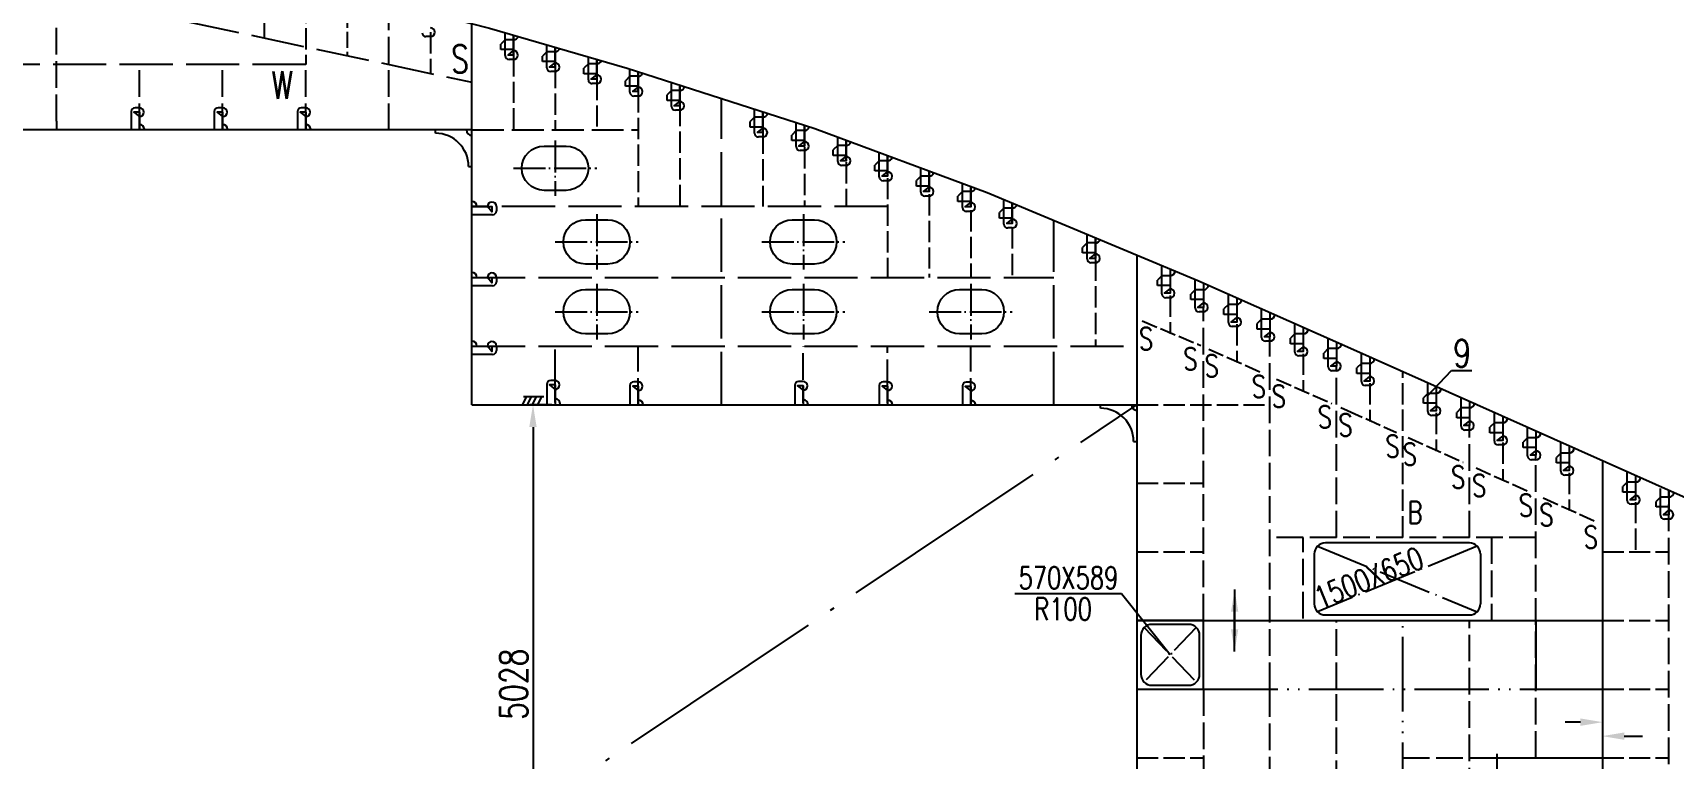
# Model space of a CAD drawing. Extents: x 373818 to 564480, y 322172 to 634257.
# Drawn here: x 535238 to 550048, y 618064 to 624616 of the extents above; entities that cross this region are included whole.
import ezdxf

# ---------------------------------------------------------------- set-up
doc = ezdxf.new("R2010")
doc.units = 0
doc.header["$LTSCALE"] = 40
doc.header["$MEASUREMENT"] = 0
for name, pattern in [('ACAD_ISO02W100', [15, 12, -3]), ('ACAD_ISO04W100', [30.5, 24, -3, 0.5, -3]), ('ACAD_ISO05W100', [34, 24, -3, 0.5, -3, 0.5, -3])]:
    doc.linetypes.add(name, pattern=pattern)
doc.layers.get('0').update_dxf_attribs({"linetype": 'CONTINUOUS'})
doc.layers.get('DEFPOINTS').update_dxf_attribs({"linetype": 'CONTINUOUS'})
for name, color, linetype in [('01CONTINUOUS', 2, 'CONTINUOUS'), ('C-CEN', 4, 'ACAD_ISO04W100'), ('C-CON', 4, 'CONTINUOUS'), ('C-DAS', 4, 'ACAD_ISO02W100'), ('TEXT', 9, 'CONTINUOUS'), ('Y-CON', 2, 'CONTINUOUS'), ('Y-DAS', 2, 'ACAD_ISO02W100'), ('Y-PH', 2, 'ACAD_ISO05W100')]:
    doc.layers.add(name, color=color, linetype=linetype)
doc.styles.add('ROMANS', font='romans.shx', dxfattribs={"width": 0.75, "height": 250, "bigfont": 'hzdx.shx'})
doc.dimstyles.new('DM-100', dxfattribs={"dimscale": 0, "dimtxt": 250, "dimasz": 200, "dimexe": 30, "dimexo": 30, "dimgap": 50, "dimtad": 1, "dimdec": 0, "dimzin": 0, "dimdsep": 46, "dimtxsty": 'ROMANS', "dimcen": 0, "dimclrd": 1, "dimclre": 1, "dimclrt": 1, "dimadec": 0, "dimazin": 0, "dimtfac": 1, "dimtdec": 0, "dimtmove": 0, "dimatfit": 3, "dimfxl": 0, "dimtolj": 1, "dimtzin": 0, "dimarcsym": 0})

# ---------------------------------------------------------------- blocks, each defined once
blk = doc.blocks.new('*D99')
at = {"color": 1, "linetype": 'ByBlock', "transparency": 16777216}
for p, q in [((539920, 622404), (539721, 622404)), ((539751, 622204), (539751, 617564)), ((539920, 617364), (539721, 617364))]:
    blk.add_line(p, q, dxfattribs=at)
for points in [[(539717, 622204), (539784, 622204), (539751, 622404)], [(539717, 617564), (539784, 617564), (539751, 617364)]]:
    blk.add_solid(points, dxfattribs=at)
at = {"layer": 'DEFPOINTS', "color": 0, "linetype": 'ByBlock', "transparency": 16777216}
for p in [(539950, 622404), (539751, 617364), (539950, 617364)]:
    blk.add_point(p, dxfattribs=at)
at = {"color": 1, "linetype": 'ByBlock', "transparency": 16777216, "insert": (539576, 619884), "char_height": 250, "attachment_point": 5, "rotation": 90, "style": 'ROMANS'}
blk.add_mtext('\\A1;5028', dxfattribs=at)
blk = doc.blocks.new('A$C3512239F')
at = {"color": 7, "linetype": 'Continuous'}
for p, q in [((475, 450), (275, 450)), ((275, 50), (475, 50))]:
    blk.add_line(p, q, dxfattribs=at)
at = {"color": 7, "linetype": 'ACAD_ISO04W100', "ltscale": 0.3}
for p, q in [((375, 0), (375, 500)), ((0, 250), (750, 250))]:
    blk.add_line(p, q, dxfattribs=at)
at = {"color": 7, "linetype": 'Continuous'}
for centre, start, end in [((275, 250), 90, 270), ((475, 250), 270, 90)]:
    blk.add_arc(centre, 200, start, end, dxfattribs=at)

msp = doc.modelspace()

# ---------------------------------------------------------------- linework, layer by layer
for p, q in [((538825.32, 624581.48), (538785.32, 624581.48)), ((539575.32, 624375.31), (539535.32, 624375.31)), ((539950.32, 624266.54), (539910.32, 624266.54)), ((540325.32, 624157.6), (540285.32, 624157.6)), ((540700.32, 624045.46), (540660.32, 624045.46)), ((536200.32, 623939.88), (536160.32, 623939.88)), ((536950.32, 623939.88), (536910.32, 623939.88)), ((537700.32, 623939.88), (537660.32, 623939.88)), ((541075.32, 623917.36), (541035.32, 623917.36)), ((538870.32, 623709.88), (538870.32, 623739.88)), ((541825.32, 623676.57), (541785.32, 623676.57)), ((542200.32, 623554.53), (542160.32, 623554.53)), ((539170.32, 623409.88), (539200.32, 623409.88)), ((542575.32, 623420.43), (542535.32, 623420.43)), ((542950.32, 623281.99), (542910.32, 623281.99)), ((543325.32, 623143.55), (543285.32, 623143.55)), ((539420.32, 623049.88), (539420.32, 623009.88)), ((543700.32, 623005.11), (543660.32, 623005.11)), ((544075.32, 622855.56), (544035.32, 622855.56)), ((544825.32, 622541.67), (544785.32, 622541.67)), ((539420.32, 622409.88), (539420.32, 622369.88)), ((545500.32, 622226.33), (545460.32, 622226.33)), ((545800.32, 622099.55), (545760.32, 622099.55)), ((546100.32, 621966.76), (546060.32, 621966.76)), ((539420.32, 621790.88), (539420.32, 621750.88)), ((545749.32, 621807.12), (545776.44, 621795.12)), ((546400.32, 621833.98), (546360.32, 621833.98)), ((546700.32, 621701.19), (546660.32, 621701.19)), ((539950.32, 621479.95), (539910.32, 621479.95)), ((540700.32, 621468.36), (540660.32, 621468.36)), ((542187.82, 621471.35), (542147.82, 621471.35)), ((542950.32, 621468.51), (542910.32, 621468.51)), ((543700.32, 621465.61), (543660.32, 621465.61)), ((547000.32, 621568.41), (546960.32, 621568.41)), ((547300.32, 621434.85), (547260.32, 621434.85)), ((539690.86, 621335.28), (539653.49, 621259.88)), ((539664.25, 621335.28), (539849.79, 621335.28)), ((539734.16, 621335.28), (539696.79, 621259.88)), ((539780.72, 621335.28), (539743.35, 621259.88)), ((539828.62, 621335.28), (539791.25, 621259.88)), ((539619.83, 621259.88), (539842.91, 621259.88)), ((544870.32, 621229.88), (544870.32, 621259.88)), ((547900.32, 621164.99), (547860.32, 621164.99)), ((548200.32, 621032.99), (548160.32, 621032.99)), ((545170.32, 620929.88), (545200.32, 620929.88)), ((548500.32, 620899.04), (548460.32, 620899.04)), ((548800.32, 620765.09), (548760.32, 620765.09)), ((549100.32, 620626.59), (549060.32, 620626.59)), ((549699.32, 620363.68), (549659.32, 620363.68)), ((550000.32, 620229.29), (549960.32, 620229.29)), ((546929.55, 620014.88), (546900.32, 620014.88)), ((548200.32, 620014.88), (546929.55, 620014.88)), ((546800.32, 619914.88), (546800.32, 619464.88)), ((548300.32, 619914.88), (548300.32, 619464.88)), ((545061.67, 619554.29), (544098.03, 619554.29)), ((545500.32, 619005.38), (545061.67, 619554.29)), ((546900.32, 619364.88), (548200.32, 619364.88))]:
    msp.add_line(p, q)
at = {"color": 7, "ltscale": 0.2}
for p, q in [((539500.32, 624554.32), (539460.32, 624514.32)), ((539500.32, 624410.31), (539500.32, 624615.38)), ((539575.33, 624554.32), (539500.32, 624554.32)), ((539460.32, 624464.77), (539460.32, 624514.32)), ((539575.32, 624464.77), (539460.32, 624464.77)), ((539875.32, 624445.55), (539835.32, 624405.55)), ((539835.32, 624356), (539835.32, 624405.55)), ((539875.32, 624301.54), (539875.32, 624506.26)), ((539950.33, 624445.55), (539875.32, 624445.55)), ((540250.32, 624192.6), (540250.32, 624395.09)), ((539950.32, 624356), (539835.32, 624356)), ((540250.32, 624336.61), (540210.32, 624296.61)), ((540210.32, 624247.06), (540210.32, 624296.61)), ((540325.32, 624247.06), (540210.32, 624247.06)), ((540325.33, 624336.61), (540250.32, 624336.61)), ((540625.32, 624080.46), (540625.32, 624285.52)), ((540625.32, 624224.47), (540585.32, 624184.47)), ((540585.32, 624134.92), (540585.32, 624184.47)), ((540700.32, 624134.92), (540585.32, 624134.92)), ((540700.33, 624224.47), (540625.32, 624224.47)), ((541000.32, 623952.36), (541000.32, 624171.2)), ((541000.32, 624096.37), (540960.32, 624056.37)), ((540960.32, 624006.82), (540960.32, 624056.37)), ((541075.32, 624006.82), (540960.32, 624006.82)), ((541075.33, 624096.37), (541000.32, 624096.37)), ((536125.32, 623904.88), (536125.32, 623739.88)), ((536875.32, 623904.88), (536875.32, 623739.88)), ((537625.32, 623904.88), (537625.32, 623739.88)), ((541750.32, 623855.58), (541710.32, 623815.58)), ((541710.32, 623766.03), (541710.32, 623815.58)), ((541750.32, 623711.57), (541750.32, 623930.41)), ((541825.33, 623855.58), (541750.32, 623855.58)), ((542125.32, 623589.53), (542125.32, 623808.38)), ((541825.32, 623766.03), (541710.32, 623766.03)), ((542125.32, 623733.55), (542085.32, 623693.55)), ((542085.32, 623644), (542085.32, 623693.55)), ((542200.33, 623733.55), (542125.32, 623733.55)), ((542500.32, 623455.43), (542500.32, 623674.28)), ((542200.32, 623644), (542085.32, 623644)), ((542500.32, 623599.45), (542460.32, 623559.45)), ((542460.32, 623509.9), (542460.32, 623559.45)), ((542575.32, 623509.9), (542460.32, 623509.9)), ((542575.33, 623599.45), (542500.32, 623599.45)), ((542875.32, 623316.99), (542875.32, 623535.84)), ((542875.32, 623461), (542835.32, 623421)), ((542835.32, 623371.45), (542835.32, 623421)), ((542950.32, 623371.45), (542835.32, 623371.45)), ((542950.33, 623461), (542875.32, 623461)), ((543250.32, 623178.55), (543250.32, 623397.4)), ((543250.32, 623322.56), (543210.32, 623282.56)), ((543210.32, 623233.01), (543210.32, 623282.56)), ((543325.32, 623233.01), (543210.32, 623233.01)), ((543325.33, 623322.56), (543250.32, 623322.56)), ((543625.32, 623040.11), (543625.32, 623258.95)), ((543625.32, 623184.12), (543585.32, 623144.12)), ((543585.32, 623094.57), (543585.32, 623144.12)), ((543700.32, 623094.57), (543585.32, 623094.57)), ((543700.33, 623184.12), (543625.32, 623184.12)), ((544000.32, 622890.56), (544000.32, 623109.41)), ((539385.32, 622974.88), (539200.32, 622974.88)), ((544000.32, 623034.58), (543960.32, 622994.58)), ((543960.32, 622945.03), (543960.32, 622994.58)), ((544075.32, 622945.03), (543960.32, 622945.03)), ((544075.33, 623034.58), (544000.32, 623034.58)), ((544750.32, 622576.67), (544750.32, 622795.52)), ((544750.32, 622720.69), (544710.32, 622680.69)), ((544710.32, 622631.14), (544710.32, 622680.69)), ((544825.32, 622631.14), (544710.32, 622631.14)), ((544825.33, 622720.69), (544750.32, 622720.69)), ((545425.32, 622261.33), (545425.32, 622519.82)), ((539385.32, 622334.88), (539200.32, 622334.88)), ((545425.32, 622425.43), (545385.32, 622385.43)), ((545385.32, 622335.88), (545385.32, 622385.43)), ((545500.32, 622335.88), (545385.32, 622335.88)), ((545500.33, 622425.43), (545425.32, 622425.43)), ((545725.32, 622134.55), (545725.32, 622393.03)), ((545725.32, 622298.64), (545685.32, 622258.64)), ((545685.32, 622209.09), (545685.32, 622258.64)), ((545800.32, 622209.09), (545685.32, 622209.09)), ((545800.33, 622298.64), (545725.32, 622298.64)), ((546025.32, 622001.76), (546025.32, 622260.25)), ((546025.32, 622165.86), (545985.32, 622125.86)), ((545985.32, 622076.31), (545985.32, 622125.86)), ((546100.32, 622076.31), (545985.32, 622076.31)), ((546100.33, 622165.86), (546025.32, 622165.86)), ((546325.32, 622033.07), (546285.32, 621993.07)), ((546325.32, 621868.98), (546325.32, 622127.47)), ((546400.33, 622033.07), (546325.32, 622033.07)), ((546285.32, 621943.53), (546285.32, 621993.07)), ((546400.32, 621943.53), (546285.32, 621943.53)), ((546625.32, 621900.29), (546585.32, 621860.29)), ((546625.32, 621736.19), (546625.32, 621994.68)), ((546700.33, 621900.29), (546625.32, 621900.29)), ((546585.32, 621810.74), (546585.32, 621860.29)), ((546700.32, 621810.74), (546585.32, 621810.74)), ((546925.32, 621767.51), (546885.32, 621727.51)), ((546925.32, 621603.41), (546925.32, 621861.9)), ((547000.33, 621767.51), (546925.32, 621767.51)), ((539385.32, 621715.88), (539200.32, 621715.88)), ((546885.32, 621677.96), (546885.32, 621727.51)), ((547000.32, 621677.96), (546885.32, 621677.96)), ((547225.32, 621633.94), (547185.32, 621593.94)), ((547185.32, 621544.39), (547185.32, 621593.94)), ((547225.32, 621469.85), (547225.32, 621728.34)), ((547300.33, 621633.94), (547225.32, 621633.94)), ((539875.32, 621444.95), (539875.32, 621259.88)), ((540625.32, 621433.36), (540625.32, 621265.9)), ((542112.82, 621436.35), (542112.82, 621259.88)), ((542875.32, 621433.51), (542875.32, 621259.88)), ((547300.32, 621544.39), (547185.32, 621544.39)), ((547825.32, 621199.99), (547825.32, 621458.48)), ((543625.32, 621430.61), (543625.32, 621259.88)), ((547825.32, 621364.09), (547785.32, 621324.09)), ((547785.32, 621274.54), (547785.32, 621324.09)), ((547900.33, 621364.09), (547825.32, 621364.09)), ((548125.32, 621067.99), (548125.32, 621326.48)), ((547900.32, 621274.54), (547785.32, 621274.54)), ((548125.32, 621232.09), (548085.32, 621192.09)), ((548085.32, 621142.54), (548085.32, 621192.09)), ((548200.32, 621142.54), (548085.32, 621142.54)), ((548200.33, 621232.09), (548125.32, 621232.09)), ((548425.32, 620934.04), (548425.32, 621192.53)), ((548425.32, 621098.14), (548385.32, 621058.14)), ((548385.32, 621008.59), (548385.32, 621058.14)), ((548500.32, 621008.59), (548385.32, 621008.59)), ((548500.33, 621098.14), (548425.32, 621098.14)), ((548725.32, 620800.09), (548725.32, 621058.58)), ((548725.32, 620964.19), (548685.32, 620924.19)), ((548685.32, 620874.64), (548685.32, 620924.19)), ((548800.32, 620874.64), (548685.32, 620874.64)), ((548800.33, 620964.19), (548725.32, 620964.19)), ((549025.32, 620661.59), (549025.32, 620920.08)), ((549025.32, 620825.68), (548985.32, 620785.68)), ((548985.32, 620736.13), (548985.32, 620785.68)), ((549100.32, 620736.13), (548985.32, 620736.13)), ((549100.33, 620825.68), (549025.32, 620825.68)), ((549624.32, 620562.78), (549584.32, 620522.78)), ((549624.32, 620398.68), (549624.32, 620657.17)), ((549699.33, 620562.78), (549624.32, 620562.78)), ((549584.32, 620473.23), (549584.32, 620522.78)), ((549699.32, 620473.23), (549584.32, 620473.23)), ((549925.32, 620428.38), (549885.32, 620388.38)), ((549925.32, 620264.29), (549925.32, 620505.33)), ((550000.33, 620428.38), (549925.32, 620428.38)), ((549885.32, 620338.83), (549885.32, 620388.38)), ((550000.32, 620338.83), (549885.32, 620338.83))]:
    msp.add_line(p, q, dxfattribs=at)
at = {"ltscale": 0.3}
for p, q in [((547825.32, 621346.07), (548039.02, 621570.93)), ((548039.02, 621570.93), (548222.9, 621570.2))]:
    msp.add_line(p, q, dxfattribs=at)
at = {"color": 1}
for points in [[(549202.54, 618398.13), (549063.39, 618398.13)], [(549598.1, 618272.04), (549762.55, 618272.04)]]:
    msp.add_lwpolyline(points, dxfattribs=at)
for centre, radius, start, end in [((538785.32, 624616.48), 35, 180, 270), ((538825.32, 624621.48), 40, 270, 90), ((539535.32, 624410.31), 35, 180, 270), ((539575.32, 624415.31), 40, 270, 90), ((539910.32, 624301.54), 35, 180, 270), ((539950.32, 624306.54), 40, 270, 90), ((540285.32, 624192.6), 35, 180, 270), ((540325.32, 624197.6), 40, 270, 90), ((540700.32, 624085.46), 40, 270, 90), ((540660.32, 624080.46), 35, 180, 270), ((541035.32, 623952.36), 35, 180, 270), ((541075.32, 623957.36), 40, 270, 90), ((536160.32, 623904.88), 35, 90, 180), ((536200.32, 623899.88), 40, 270, 90), ((536910.32, 623904.88), 35, 90, 180), ((536950.32, 623899.88), 40, 270, 90), ((537660.32, 623904.88), 35, 90, 180), ((537700.32, 623899.88), 40, 270, 90), ((538870.32, 623409.88), 300, 0, 90), ((539200.32, 623739.88), 50, 180, 270), ((541785.32, 623711.57), 35, 180, 270), ((541825.32, 623716.57), 40, 270, 90), ((542160.32, 623589.53), 35, 180, 270), ((542200.32, 623594.53), 40, 270, 90), ((542535.32, 623455.43), 35, 180, 270), ((542575.32, 623460.43), 40, 270, 90), ((542950.32, 623321.99), 40, 270, 90), ((542910.32, 623316.99), 35, 180, 270), ((543325.32, 623183.55), 40, 270, 90), ((539380.32, 623049.88), 40, 0, 180), ((543285.32, 623178.55), 35, 180, 270), ((543700.32, 623045.11), 40, 270, 90), ((539385.32, 623009.88), 35, 270, 0), ((543660.32, 623040.11), 35, 180, 270), ((544075.32, 622895.56), 40, 270, 90), ((544035.32, 622890.56), 35, 180, 270), ((544825.32, 622581.67), 40, 270, 90), ((544785.32, 622576.67), 35, 180, 270), ((539380.32, 622409.88), 40, 0, 180), ((539385.32, 622369.88), 35, 270, 0), ((545460.32, 622261.33), 35, 180, 270), ((545500.32, 622266.33), 40, 270, 90), ((545800.32, 622139.55), 40, 270, 90), ((545760.32, 622134.55), 35, 180, 270), ((546100.32, 622006.76), 40, 270, 90), ((546060.32, 622001.76), 35, 180, 270), ((546400.32, 621873.98), 40, 270, 90), ((539380.32, 621790.88), 40, 0, 180), ((539385.32, 621750.88), 35, 270, 0), ((546360.32, 621868.98), 35, 180, 270), ((546660.32, 621736.19), 35, 180, 270), ((546700.32, 621741.19), 40, 270, 90), ((546960.32, 621603.41), 35, 180, 270), ((547000.32, 621608.41), 40, 270, 90), ((539910.32, 621444.95), 35, 90, 180), ((539950.32, 621439.95), 40, 270, 90), ((540660.32, 621433.36), 35, 90, 180), ((540700.32, 621428.36), 40, 270, 90), ((542147.82, 621436.35), 35, 90, 180), ((542187.82, 621431.35), 40, 270, 90), ((542910.32, 621433.51), 35, 90, 180), ((542950.32, 621428.51), 40, 270, 90), ((543660.32, 621430.61), 35, 90, 180), ((543700.32, 621425.61), 40, 270, 90), ((547260.32, 621469.85), 35, 180, 270), ((547300.32, 621474.85), 40, 270, 90), ((544870.32, 620929.88), 300, 0, 90), ((545200.32, 621259.88), 50, 180, 270), ((547860.32, 621199.99), 35, 180, 270), ((547900.32, 621204.99), 40, 270, 90), ((548160.32, 621067.99), 35, 180, 270), ((548200.32, 621072.99), 40, 270, 90), ((548460.32, 620934.04), 35, 180, 270), ((548500.32, 620939.04), 40, 270, 90), ((548800.32, 620805.09), 40, 270, 90), ((548760.32, 620800.09), 35, 180, 270), ((549100.32, 620666.59), 40, 270, 90), ((549060.32, 620661.59), 35, 180, 270), ((549659.32, 620398.68), 35, 180, 270), ((549699.32, 620403.68), 40, 270, 90), ((549960.32, 620264.29), 35, 180, 270), ((550000.32, 620269.29), 40, 270, 90), ((546900.32, 619914.88), 100, 90, 180), ((548200.32, 619914.88), 100, 0, 90), ((546900.32, 619464.88), 100, 180, 270), ((548200.32, 619464.88), 100, 270, 0)]:
    msp.add_arc(centre, radius, start, end)
at = {"color": 7, "ltscale": 0.2}
for centre, start, end in [((539575.33, 624599.31), 270, 339.103739), ((539950.33, 624490.54), 270, 336.355037), ((540325.33, 624381.6), 270, 333.588974), ((540700.33, 624269.46), 270, 332.210894), ((541075.33, 624141.36), 270, 344.197763), ((541825.33, 623900.57), 270, 344.197763), ((536200.33, 623743.03), 4.65241, 90), ((536950.33, 623743.03), 4.65241, 90), ((537700.33, 623743.03), 4.65241, 90), ((542200.33, 623778.54), 270, 344.197763), ((542575.33, 623644.44), 270, 344.197763), ((542950.33, 623505.99), 270, 344.197763), ((543325.33, 623367.55), 270, 344.197763), ((543700.33, 623229.11), 270, 344.197763), ((539200.32, 623049.89), 0, 90), ((544075.33, 623079.57), 270, 344.197763), ((544825.33, 622765.68), 270, 344.197763), ((545500.33, 622470.42), 270, 0), ((539200.32, 622409.89), 0, 90), ((545800.33, 622343.63), 270, 0), ((546100.33, 622210.85), 270, 0), ((546400.33, 622078.06), 270, 0), ((546700.33, 621945.28), 270, 0), ((539200.32, 621790.89), 0, 90), ((547000.33, 621812.5), 270, 0), ((547300.33, 621678.93), 270, 0), ((539950.33, 621269.7), 351.230162, 90), ((540700.33, 621258.11), 2.256605, 90), ((542187.83, 621261.09), 351.230162, 90), ((542950.33, 621258.25), 2.073651, 90), ((543700.33, 621255.36), 5.766185, 90), ((547900.33, 621409.08), 270, 0), ((548200.33, 621277.08), 270, 0), ((548500.33, 621143.13), 270, 0), ((548800.33, 621009.18), 270, 0), ((549100.33, 620870.67), 270, 0), ((549699.33, 620607.77), 270, 0), ((550000.33, 620473.37), 270, 0)]:
    msp.add_arc(centre, 44.99, start, end, dxfattribs=at)
at = {"color": 1}
for points in [[(549202.54, 618431.46), (549402.54, 618398.13), (549202.54, 618364.8)], [(549598.1, 618238.71), (549398.1, 618272.04), (549598.1, 618305.38)]]:
    msp.add_solid(points, dxfattribs=at)
at = {"layer": '01CONTINUOUS'}
for p, q in [((539200.32, 621259.88), (539200.32, 624698.88)), ((539200.32, 623739.88), (526450.32, 623739.88)), ((539200.32, 621259.88), (545200.32, 621259.88)), ((549400.32, 620757.19), (549400.32, 614789.88)), ((545200.32, 619314.88), (549400.32, 619314.88)), ((548800.32, 619314.88), (548800.32, 618695.88)), ((548800.32, 618695.88), (549400.32, 618695.88)), ((548450.32, 616219.88), (548450.32, 618111.88)), ((548450.32, 618076.88), (549400.32, 618076.88))]:
    msp.add_line(p, q, dxfattribs=at)
msp.add_lwpolyline([(534100.32, 625854.06), (536393.32, 625390.47), (537350.32, 625171.88), (539359.32, 624658.23), (540600.32, 624297.71), (542293.32, 623751.7), (543850.32, 623176.89), (545749.32, 622382.12), (547100.32, 621784.15), (550350.32, 620333.01)], dxfattribs=at)
at = {"layer": 'C-CEN', "ltscale": 2}
msp.add_line((526450.32, 608699.88), (545200.32, 621259.88), dxfattribs=at)
at = {"layer": 'C-CEN', "ltscale": 0.5}
for p, q in [((546829.61, 619985.59), (548271.03, 619394.17)), ((548271.03, 619985.59), (546829.61, 619394.17))]:
    msp.add_line(p, q, dxfattribs=at)
at = {"layer": 'C-CEN', "ltscale": 0.3}
for p, q in [((545264.61, 619250.59), (545736.03, 618760.17)), ((545736.03, 619250.59), (545264.61, 618760.17))]:
    msp.add_line(p, q, dxfattribs=at)
at = {"layer": 'C-DAS'}
for p, q in [((535450.32, 624969.88), (539200.32, 624169.88)), ((537700.32, 624329.88), (523450.32, 624329.88)), ((542950.32, 623049.88), (539200.32, 623049.88)), ((539200.32, 622409.88), (544450.32, 622409.88)), ((539200.32, 621790.88), (545200.32, 621790.88))]:
    msp.add_line(p, q, dxfattribs=at)
at = {"layer": 'C-DAS', "ltscale": 0.5}
for p, q in [((545800.32, 619314.88), (545800.32, 622139.55)), ((546400.32, 618695.88), (546400.32, 621873.98)), ((547000.32, 620064.88), (547000.32, 621608.41)), ((548200.32, 620064.88), (548200.32, 621072.99)), ((548800.32, 618076.88), (548800.32, 620805.09)), ((550000.32, 616219.88), (550000.32, 620489.29)), ((548800.32, 620064.88), (546400.32, 620064.88)), ((546700.32, 619332.38), (546700.32, 620064.88)), ((548400.32, 620064.88), (548400.32, 619314.88)), ((547000.32, 618695.88), (547000.32, 619314.88)), ((548200.32, 611146.76), (548200.32, 619314.88)), ((545800.32, 618695.88), (545800.32, 613743.88)), ((546400.32, 610345.78), (546400.32, 618695.88)), ((547000.32, 610611.34), (547000.32, 618695.88)), ((547600.32, 618076.88), (548450.32, 618076.88))]:
    msp.add_line(p, q, dxfattribs=at)
at = {"layer": 'C-DAS', "ltscale": 0.3}
for p, q in [((545246.87, 622017.4), (545749.32, 621807.12)), ((545848, 621763.44), (546339.64, 621545.84))]:
    msp.add_line(p, q, dxfattribs=at)
for points in [[(546458.76, 621493.03), (546959.85, 621271.31)], [(547039.39, 621236.11), (547100.32, 621209.15), (547541.37, 621012.22)], [(547647.47, 620964.84), (548142.8, 620743.68)], [(548259.92, 620691.38), (548746.19, 620474.26)], [(548866.35, 620420.61), (549354.22, 620202.77)]]:
    msp.add_lwpolyline(points, dxfattribs=at)
at = {"layer": 'TEXT'}
msp.add_lwpolyline([(545235.32, 618830.88, 0.41421356), (545335.32, 618730.88), (545665.32, 618730.88, 0.41421356), (545765.32, 618830.88), (545765.32, 619179.88, 0.41421356), (545665.32, 619279.88), (545335.32, 619279.88, 0.41421356), (545235.32, 619179.88), (545235.32, 618830.88)], format="xyb", dxfattribs=at)
at = {"layer": 'Y-CON'}
for p, q in [((539575.32, 624415.31), (539575.32, 624595.48)), ((539950.32, 624306.54), (539950.32, 624484.48)), ((540325.32, 624197.6), (540325.32, 624373.3)), ((540700.32, 624085.46), (540700.32, 624261.33)), ((541075.32, 623957.36), (541075.32, 624144.52)), ((536200.32, 623899.88), (536200.32, 623739.88)), ((536950.32, 623899.88), (536950.32, 623739.88)), ((537700.32, 623899.88), (537700.32, 623739.88)), ((541825.32, 623716.57), (541825.32, 623903.73)), ((542200.32, 623594.53), (542200.32, 623781.69)), ((542575.32, 623460.43), (542575.32, 623647.59)), ((542950.32, 623321.99), (542950.32, 623509.15)), ((543325.32, 623183.55), (543325.32, 623370.71)), ((543700.32, 623045.11), (543700.32, 623232.27)), ((544075.32, 622895.56), (544075.32, 623082.72)), ((544825.32, 622581.67), (544825.32, 622768.83)), ((545200.32, 622611.89), (545200.32, 613699.88)), ((545200.32, 622611.89), (545200.32, 613699.88)), ((545200.32, 621714.69), (545200.32, 613699.88)), ((545200.32, 621714.69), (545200.32, 613699.88)), ((539950.32, 621439.95), (539950.32, 621259.88)), ((540700.32, 621428.36), (540700.32, 621268.36)), ((542187.82, 621431.35), (542187.82, 621259.88)), ((542950.32, 621428.51), (542950.32, 621259.88)), ((543700.32, 621425.61), (543700.32, 621259.88))]:
    msp.add_line(p, q, dxfattribs=at)
for points in [[(539575.32, 624595.31), (539575.32, 624415.31), (539525.32, 624415.31), (539575.32, 624455.31)], [(539950.32, 624486.54), (539950.32, 624306.54), (539900.32, 624306.54), (539950.32, 624346.54)], [(540325.32, 624377.6), (540325.32, 624197.6), (540275.32, 624197.6), (540325.32, 624237.6)], [(540700.32, 624265.46), (540700.32, 624085.46), (540650.32, 624085.46), (540700.32, 624125.46)], [(541075.32, 624137.36), (541075.32, 623957.36), (541025.32, 623957.36), (541075.32, 623997.36)], [(536200.32, 623747.04), (536200.32, 623899.88), (536150.32, 623899.88), (536200.32, 623859.88)], [(536950.32, 623747.04), (536950.32, 623899.88), (536900.32, 623899.88), (536950.32, 623859.88)], [(537700.32, 623747.04), (537700.32, 623899.88), (537650.32, 623899.88), (537700.32, 623859.88)], [(541825.32, 623896.57), (541825.32, 623716.57), (541775.32, 623716.57), (541825.32, 623756.57)], [(542200.32, 623774.53), (542200.32, 623594.53), (542150.32, 623594.53), (542200.32, 623634.53)], [(542575.32, 623640.43), (542575.32, 623460.43), (542525.32, 623460.43), (542575.32, 623500.43)], [(542950.32, 623501.99), (542950.32, 623321.99), (542900.32, 623321.99), (542950.32, 623361.99)], [(543325.32, 623363.55), (543325.32, 623183.55), (543275.32, 623183.55), (543325.32, 623223.55)], [(543700.32, 623225.11), (543700.32, 623045.11), (543650.32, 623045.11), (543700.32, 623085.11)], [(544075.32, 623075.56), (544075.32, 622895.56), (544025.32, 622895.56), (544075.32, 622935.56)], [(539200.32, 623049.88), (539380.32, 623049.88), (539380.32, 622999.88), (539340.32, 623049.88)], [(544825.32, 622761.67), (544825.32, 622581.67), (544775.32, 622581.67), (544825.32, 622621.67)], [(545500.32, 622486.33), (545500.32, 622266.33), (545450.32, 622266.33), (545500.32, 622306.33)], [(539200.32, 622409.88), (539380.32, 622409.88), (539380.32, 622359.88), (539340.32, 622409.88)], [(545800.32, 622359.55), (545800.32, 622139.55), (545750.32, 622139.55), (545800.32, 622179.55)], [(546100.32, 622226.76), (546100.32, 622006.76), (546050.32, 622006.76), (546100.32, 622046.76)], [(546400.32, 622093.98), (546400.32, 621873.98), (546350.32, 621873.98), (546400.32, 621913.98)], [(546700.32, 621961.2), (546700.32, 621741.2), (546650.32, 621741.2), (546700.32, 621781.2)], [(539200.32, 621790.88), (539380.32, 621790.88), (539380.32, 621740.88), (539340.32, 621790.88)], [(547000.32, 621828.41), (547000.32, 621608.41), (546950.32, 621608.41), (547000.32, 621648.41)], [(547300.32, 621694.85), (547300.32, 621474.85), (547250.32, 621474.85), (547300.32, 621514.85)], [(539950.32, 621287.11), (539950.32, 621439.95), (539900.32, 621439.95), (539950.32, 621399.95)], [(540700.32, 621259.88), (540700.32, 621428.36), (540650.32, 621428.36), (540700.32, 621388.36)], [(542187.82, 621278.51), (542187.82, 621431.35), (542137.82, 621431.35), (542187.82, 621391.35)], [(542950.32, 621275.67), (542950.32, 621428.51), (542900.32, 621428.51), (542950.32, 621388.51)], [(543700.32, 621272.77), (543700.32, 621425.61), (543650.32, 621425.61), (543700.32, 621385.61)], [(547900.32, 621426.95), (547900.32, 621206.95), (547850.32, 621206.95), (547900.32, 621246.95)], [(548200.32, 621292.99), (548200.32, 621072.99), (548150.32, 621072.99), (548200.32, 621112.99)], [(548500.32, 621159.04), (548500.32, 620939.04), (548450.32, 620939.04), (548500.32, 620979.04)], [(548800.32, 621025.09), (548800.32, 620805.09), (548750.32, 620805.09), (548800.32, 620845.09)], [(549100.32, 620886.59), (549100.32, 620666.59), (549050.32, 620666.59), (549100.32, 620706.59)], [(549699.32, 620623.68), (549699.32, 620403.68), (549649.32, 620403.68), (549699.32, 620443.68)], [(550000.32, 620489.29), (550000.32, 620269.29), (549950.32, 620269.29), (550000.32, 620309.29)]]:
    msp.add_lwpolyline(points, dxfattribs=at)
msp.add_lwpolyline([(545200.32, 618695.88), (545800.32, 618695.88), (545800.32, 619314.88), (545200.32, 619314.88)], close=True, dxfattribs=at)
at = {"layer": 'Y-DAS', "ltscale": 0.5}
for p, q in [((535450.32, 623819.88), (535450.32, 625588.11)), ((538450.32, 623739.88), (538450.32, 624890.64)), ((536200.32, 623739.88), (536200.32, 624329.88)), ((536950.32, 623739.88), (536950.32, 624329.88)), ((537700.32, 623739.88), (537700.32, 624329.88)), ((535450.32, 623819.88), (535450.32, 623739.88)), ((536200.32, 623819.88), (536200.32, 623739.88)), ((536950.32, 623819.88), (536950.32, 623739.88)), ((537700.32, 623739.88), (537700.32, 623819.88)), ((537700.32, 623819.88), (537700.32, 623739.88)), ((539200.32, 622511.36), (539200.32, 623936.31)), ((540700.32, 621259.88), (540700.32, 621790.88)), ((542187.82, 621485.16), (542190.54, 621790.88)), ((542950.32, 621428.84), (542950.32, 621790.88)), ((543700.32, 621259.88), (543700.32, 621790.88))]:
    msp.add_line(p, q, dxfattribs=at)
at = {"layer": 'Y-DAS', "ltscale": 0.4}
for p, q in [((537325.32, 624987.99), (537325.32, 624569.88)), ((537700.32, 624896.59), (537700.32, 624329.88)), ((538825.32, 624621.48), (538825.32, 624249.88)), ((539575.32, 624415.31), (539575.32, 623739.88)), ((539950.32, 624308.6), (539950.32, 623739.88)), ((540325.32, 624201.9), (540325.32, 623739.88)), ((540700.32, 624089.59), (540700.32, 623049.88)), ((541075.32, 623965.05), (541075.32, 623049.88)), ((541825.32, 623716.57), (541825.32, 623049.88)), ((542200.32, 623583.82), (542200.32, 623049.88)), ((542575.32, 623449.02), (542575.32, 623056.65)), ((542950.32, 623306.35), (542950.32, 622409.88)), ((543325.32, 623160.8), (543325.32, 622409.88)), ((543700.32, 623015.63), (543700.32, 622409.88)), ((544075.32, 622861.11), (544075.32, 622409.88)), ((544825.32, 622569.92), (544825.32, 621790.88)), ((545500.32, 622486.82), (545500.32, 621901.98)), ((546100.32, 622227.25), (546100.32, 621642.46)), ((546700.32, 621961.68), (546700.32, 621376.9)), ((547300.32, 621695.34), (547300.32, 621110.24)), ((547600.32, 620064.88), (547600.32, 621560.9)), ((547900.32, 621427.43), (547900.32, 620842.33)), ((545200.32, 621259.88), (546400.32, 621259.88)), ((548500.32, 621159.53), (548500.32, 620580.72)), ((549100.32, 620887.07), (549100.32, 620306.22)), ((545200.32, 620552.88), (545800.32, 620552.88)), ((549699.32, 620623.68), (549699.32, 619933.88)), ((545200.32, 619933.88), (545800.32, 619933.88)), ((549400.32, 619933.88), (550000.32, 619933.88)), ((549400.32, 619314.88), (550000.32, 619314.88)), ((549400.32, 618695.88), (550000.32, 618695.88)), ((545200.32, 618076.88), (545800.32, 618076.88)), ((549400.32, 618076.88), (550000.32, 618076.88))]:
    msp.add_line(p, q, dxfattribs=at)
at = {"layer": 'Y-DAS', "ltscale": 0.3}
msp.add_line((538075.32, 624804.89), (538075.32, 624415.97), dxfattribs=at)
at = {"layer": 'Y-DAS'}
for p, q in [((541450.32, 621259.88), (541450.32, 624028.34)), ((536950.32, 623739.88), (536950.32, 623819.88)), ((544450.32, 621259.88), (544450.32, 622925.78)), ((539950.32, 621279.95), (539950.32, 621790.88))]:
    msp.add_line(p, q, dxfattribs=at)
at = {"layer": 'Y-DAS', "ltscale": 0.6}
msp.add_line((539200.32, 623739.88), (540700.32, 623739.88), dxfattribs=at)
at = {"layer": 'Y-PH', "ltscale": 0.7}
for p, q in [((547600.32, 610878.86), (547600.32, 619314.88)), ((545800.32, 618695.88), (549400.32, 618695.88))]:
    msp.add_line(p, q, dxfattribs=at)

# ---------------------------------------------------------------- block references
at = {"layer": 'C-CON', "xscale": -1, "rotation": 180}
for p in [(539575.32, 623644.88), (539950.32, 622979.88), (541815.54, 622979.88), (539950.32, 622350.38), (541815.54, 622350.38), (543325.32, 622350.38)]:
    msp.add_blockref('A$C3512239F', p, dxfattribs=at)

# ---------------------------------------------------------------- texts
at = {"style": 'ROMANS', "width": 0.75}
for s, height, p in [('S', 200, (545218.18, 621757.07)), ('S', 200, (545618.92, 621575.34)), ('9', 250, (548054.75, 621599.65)), ('S', 200, (545811.03, 621512.73)), ('S', 200, (546236.46, 621326.06)), ('S', 200, (546416.42, 621238.19)), ('S', 200, (546831.98, 621051.52)), ('S', 200, (547017.7, 620979.1)), ('S', 200, (547443.14, 620787.5)), ('S', 200, (547599.37, 620715.5)), ('S', 200, (548034.69, 620509.09)), ('S', 200, (548224.89, 620432.16)), ('S', 200, (548645.39, 620255.36)), ('B', 200, (547642.07, 620189.68)), ('S', 200, (548831.68, 620169.27)), ('S', 200, (549232.41, 619967.8)), ('570X589', 200, (544132.64, 619600.32)), ('R100', 200, (544273.34, 619318.62))]:
    msp.add_text(s, height=height, dxfattribs=at).set_placement(p)
msp.add_text('1500X650', height=200, rotation=22.056311, dxfattribs=at).set_placement((546853.34, 619413.72))
at = {"char_height": 250, "width": 4189.5335, "attachment_point": 1, "style": 'ROMANS'}
for s, insert in [('S', (539011.07, 624505.04)), ('W', (537390.79, 624270.09))]:
    msp.add_mtext(s, dxfattribs=dict(at, insert=insert))

# ---------------------------------------------------------------- dimensions: what is measured, and where the dimension line sits
dim = msp.add_linear_dim(base=(539750.65, 616219.88), p1=(539950.32, 621259.88), p2=(539950.32, 616219.88), angle=90, text='5028', dimstyle='DM-100', override={"dimscale": 1, "dimtmove": 1})
dim.commit()
dim.dimension.update_dxf_attribs({"geometry": '*D99', "text_midpoint": (539575.65, 618739.88), "insert": (0, -1143.85)})

# ---------------------------------------------------------------- leaders
at = {"color": 1}
for points in [[(546081.77, 619593.38), (546081.77, 619177.22)], [(546081.77, 619036.37), (546081.77, 619452.54)]]:
    msp.add_leader(points, dimstyle='DM-100', override={"dimscale": 1}, dxfattribs=at)

doc.saveas('drawing.dxf')
